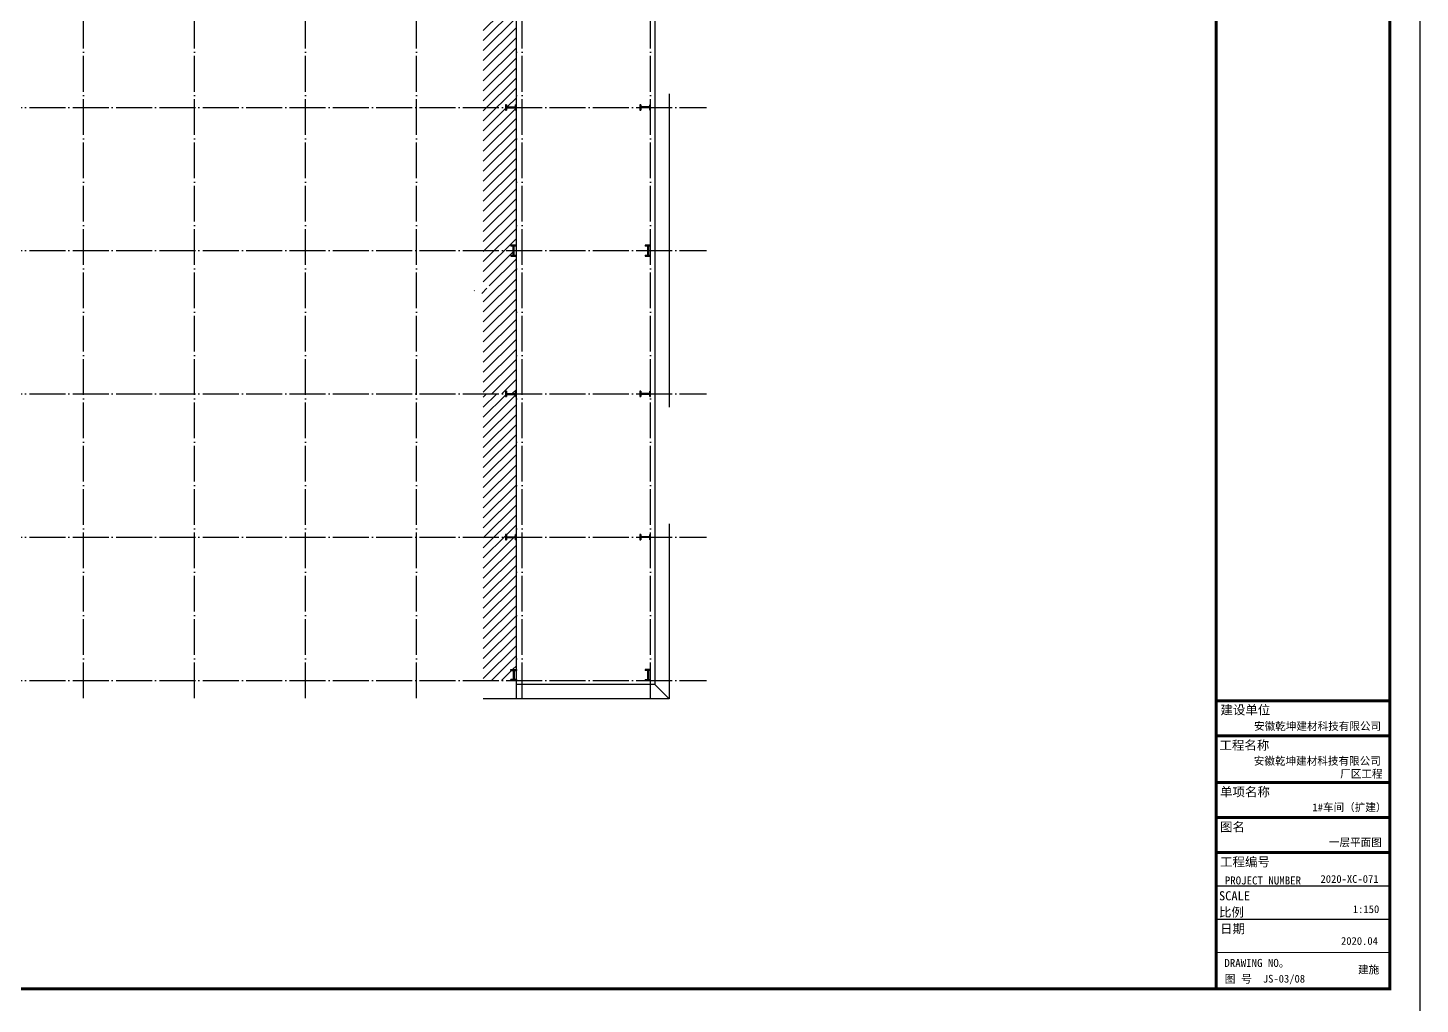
# Model space of a CAD drawing. Extents: x 4150464 to 4450492, y 75142 to 874437.
# Drawn here: x 4372672 to 4450418, y 627296 to 681826 of the extents above; entities that cross this region are included whole.
import ezdxf

# ---------------------------------------------------------------- set-up
doc = ezdxf.new("R2010")
doc.units = 0
doc.header["$LTSCALE"] = 1000
doc.header["$MEASUREMENT"] = 0
doc.linetypes.add('DOTE', pattern=[2.42, 2, -0.2, 0.02, -0.2])
for name, color, linetype in [('COLUMN', 7, 'Continuous'), ('DOTE', 8, 'DOTE'), ('PUB_TEXT', 7, 'Continuous'), ('PUB_TITLE', 4, 'Continuous'), ('图框', 7, 'Continuous'), ('钢柱', 7, 'Continuous')]:
    doc.layers.add(name, color=color, linetype=linetype)
doc.styles.add('黑体', font='simhei.ttf')

# ---------------------------------------------------------------- blocks, each defined once
blk = doc.blocks.new('A$C23043752')
at = {"layer": 'COLUMN'}
blk.add_hatch(color=256, dxfattribs=at).paths.add_polyline_path([(0, 600), (0, 550), (125, 550), (125, 50), (0, 50), (0, 0), (300, 0), (300, 50), (175, 50), (175, 550), (300, 550), (300, 600)])
for p, q in [((0, 600), (0, 550)), ((300, 600), (0, 600)), ((125, 550), (0, 550)), ((0, 50), (125, 50)), ((0, 50), (0, 0)), ((0, 0), (300, 0)), ((125, 550), (125, 50)), ((175, 550), (175, 50)), ((300, 550), (175, 550)), ((175, 50), (300, 50)), ((300, 550), (300, 600)), ((300, 0), (300, 50))]:
    blk.add_line(p, q, dxfattribs=at)
blk = doc.blocks.new('A$C2E6C69CD')
at = {"layer": 'COLUMN', "xscale": -1, "rotation": 359.9999999999998}
blk.add_blockref('A$C23043752', (300, 0), dxfattribs=at)
blk.add_blockref('A$C23043752', (300, 0), dxfattribs=at)
blk = doc.blocks.new('A$C6F9B7E11')
blk.add_blockref('A$C2E6C69CD', (0, 0))
blk = doc.blocks.new('10')
for p, q in [((3620035, -220393), (3629554, -220393)), ((3620035, -222348), (3629557, -222348)), ((3620035, -224953), (3629591, -224953)), ((3620035, -226908), (3629591, -226908))]:
    blk.add_line(p, q)
at = {"layer": 'PUB_TITLE'}
blk.add_lwpolyline([(3429295, -238179), (3631425, -238179), (3631425, -95209), (3429295, -95209)], close=True, dxfattribs=at)
at = {"layer": 'PUB_TITLE', "const_width": 170}
blk.add_lwpolyline([(3433545, -236479), (3629725, -236479), (3629725, -96909), (3433545, -96909)], close=True, dxfattribs=at)
at = {"layer": '图框', "color": 4}
blk.add_line((3620035, -96909), (3620035, -236479), dxfattribs=at)
at = {"layer": '图框', "color": 0}
for p, q in [((3620035, -220393), (3629688, -220393)), ((3620035, -228863), (3629725, -228863))]:
    blk.add_line(p, q, dxfattribs=at)
at = {"layer": '图框', "color": 4}
for points, const_width in [([(3620035, -96909), (3620035, -236479)], 168), ([(3620035, -220393), (3629688, -220393)], 169), ([(3620035, -222348), (3629691, -222348)], 169), ([(3620035, -224953), (3629725, -224953)], 169), ([(3620035, -226908), (3629725, -226908)], 169), ([(3620035, -228863), (3629725, -228863)], 169), ([(3620035, -230731), (3629725, -230731)], 68.6), ([(3620035, -232596), (3629725, -232596)], 68.6), ([(3620035, -234447), (3629725, -234447)], 68.6)]:
    blk.add_lwpolyline(points, dxfattribs=dict(at, const_width=const_width))
at = {"layer": '图框', "color": 4, "const_width": 168}
blk.add_lwpolyline([(3620035, -96909), (3629725, -96909), (3629725, -236479), (3620035, -236479)], close=True, dxfattribs=at)
at = {"layer": '图框', "color": 0, "const_width": 68.6}
for points in [[(3620035, -220393), (3629688, -220393)], [(3620035, -228863), (3629725, -228863)]]:
    blk.add_lwpolyline(points, dxfattribs=at)
at = {"layer": 'PUB_TEXT', "style": '黑体'}
for s, p in [('安徽乾坤建材科技有限公司', (3622151, -222024)), ('安徽乾坤建材科技有限公司', (3622135, -223968)), ('厂区工程', (3626960, -224685)), ('1#车间（扩建）', (3625409, -226559)), ('一层平面图', (3626329, -228510)), ('2020-XC-071', (3625861, -230560)), ('1:150', (3627667, -232246)), ('2020.04', (3627005, -234021)), ('建施', (3627960, -235620)), ('JS-03/08', (3622641, -236131))]:
    blk.add_text(s, height=433.5, dxfattribs=at).set_placement(p)
at = {"layer": '图框', "color": 4, "style": '黑体'}
for s, height, p in [('建设单位', 510, (3620275, -221152)), ('工程名称', 510, (3620219, -223127)), ('单项名称', 510, (3620253, -225733)), ('图名', 510, (3620253, -227688)), ('工程编号', 510, (3620253, -229643)), ('SCALE', 510, (3620191, -231537)), ('比例', 510, (3620191, -232450)), ('日期', 510, (3620253, -233375)), ('DRAWING NO。', 447, (3620492, -235256)), ('图 号', 447, (3620507, -236149))]:
    blk.add_text(s, height=height, dxfattribs=at).set_placement(p)
at = {"layer": '图框', "color": 0, "style": '黑体'}
blk.add_text('PROJECT NUMBER', height=447, dxfattribs=at).set_placement((3620518, -230650))

msp = doc.modelspace()

# ---------------------------------------------------------------- hatches: boundary and pattern name
h = msp.add_hatch()
h.set_pattern_fill('ANSI31', color=252, scale=250, style=0)
h.set_pattern_definition([(45, (0, 0), (-280.633004, 280.633004), [])])
h.paths.add_polyline_path([(4399949, 653231), (4399899, 653231), (4399899, 653356), (4399399, 653356), (4399399, 653231), (4399349, 653231), (4399349, 653381), (4398105, 653381), (4398105, 645381), (4399649, 645381), (4399649, 645431), (4399774, 645431), (4399774, 645931), (4399649, 645931), (4399649, 645981), (4399949, 645981)])
h.paths.add_polyline_path([(4399766, 645619, -1), (4399616, 645619, -1)], flags=16)
h.paths.add_polyline_path([(4277629, 693381), (4272599, 693381), (4272599, 693331), (4272474, 693331), (4272474, 692831), (4272599, 692831), (4272599, 692781), (4272299, 692781), (4272299, 690610), (4277629, 690610)])
h.paths.add_polyline_path([(4272546, 693144, -1), (4272696, 693144, -1)], flags=16)
h.paths.add_polyline_path([(4283079, 693381), (4279949, 693381), (4279949, 693331), (4279824, 693331), (4279824, 692831), (4279949, 692831), (4279949, 692781), (4279649, 692781), (4279649, 692831), (4279774, 692831), (4279774, 693331), (4279649, 693331), (4279649, 693381), (4277629, 693381), (4277629, 690610), (4283079, 690610)])
h.paths.add_polyline_path([(4399949, 661231), (4399899, 661231), (4399899, 661356), (4399399, 661356), (4399399, 661231), (4399349, 661231), (4399349, 661381), (4398105, 661381), (4398105, 653381), (4399349, 653381), (4399349, 653531), (4399399, 653531), (4399399, 653406), (4399899, 653406), (4399899, 653531), (4399949, 653531), (4399949, 655881), (4399949, 658881)])
h.paths.add_polyline_path([(4282853, 692239), (4284546, 692239), (4284546, 692909), (4282853, 692909)], flags=9)
h = msp.add_hatch()
h.set_pattern_fill('ANSI31', color=252, scale=250, angle=360, style=0)
h.set_pattern_definition([(45, (819536, 867522.56), (-280.633004, 280.633004), [])])
h.paths.add_polyline_path([(4399949, 674881), (4399949, 677231), (4399899, 677231), (4399899, 677356), (4399399, 677356), (4399399, 677231), (4399349, 677231), (4399349, 677381), (4398105, 677381), (4398105, 669381), (4399774, 669381), (4399774, 669631), (4399649, 669631), (4399649, 669681), (4399949, 669681), (4399949, 671881)])
h.paths.add_polyline_path([(4399949, 669081), (4399649, 669081), (4399649, 669131), (4399774, 669131), (4399774, 669381), (4398105, 669381), (4398105, 667527), (4398630, 667336), (4397580, 667151), (4398105, 666965), (4398105, 661381), (4399349, 661381), (4399349, 661531), (4399399, 661531), (4399399, 661406), (4399899, 661406), (4399899, 661531), (4399949, 661531), (4399949, 663881), (4399949, 666881)])
h.paths.add_polyline_path([(4399949, 685231), (4399899, 685231), (4399899, 685356), (4399399, 685356), (4399399, 685231), (4399349, 685231), (4399349, 685381), (4398105, 685381), (4398105, 677381), (4399349, 677381), (4399349, 677531), (4399399, 677531), (4399399, 677406), (4399899, 677406), (4399899, 677531), (4399949, 677531), (4399949, 678881)])

# ---------------------------------------------------------------- linework, layer by layer
at = {"color": 0}
for p, q in [((4408489, 678131), (4408489, 660631)), ((4408489, 654131), (4408489, 644341)), ((4408489, 644341), (4407689, 645141)), ((4408489, 644341), (4398105, 644341))]:
    msp.add_line(p, q, dxfattribs=at)
msp.add_lwpolyline([(4272059, 752841), (4407689, 752841), (4407689, 645141), (4399949, 645141), (4399949, 693381), (4272059, 693381), (4272059, 752841)], dxfattribs=at)
at = {"layer": 'DOTE'}
for p, q in [((4375779, 644381), (4375779, 755101)), ((4381979, 644381), (4381979, 755101)), ((4388179, 644381), (4388179, 755101)), ((4394379, 644381), (4394379, 755101)), ((4400279, 644381), (4400279, 755101)), ((4407449, 644381), (4407449, 755101))]:
    msp.add_line(p, q, dxfattribs=at)
at = {"layer": 'DOTE', "linetype": 'DOTE'}
for p, q in [((4399949, 644381), (4399949, 693381)), ((4268709, 677381), (4410559, 677381)), ((4268709, 669381), (4410559, 669381)), ((4268709, 661381), (4410559, 661381)), ((4268709, 653381), (4410559, 653381)), ((4268709, 645381), (4410559, 645381))]:
    msp.add_line(p, q, dxfattribs=at)

# ---------------------------------------------------------------- block references
at = {"color": 0}
msp.add_blockref('10', (818992, 864631), dxfattribs=at)
msp.add_blockref('10', (818992, 864631), dxfattribs=at)
at = {"layer": '钢柱', "ltscale": 1000, "xscale": -1}
for p, rotation in [((4399949, 677531), 90), ((4406849, 677231), 270), ((4399649, 669681), 180), ((4399949, 661531), 90), ((4406849, 661231), 270), ((4399949, 653531), 90), ((4406849, 653231), 270)]:
    msp.add_blockref('A$C6F9B7E11', p, dxfattribs=dict(at, rotation=rotation))
for p in [(4407449, 669081), (4407449, 645381)]:
    msp.add_blockref('A$C6F9B7E11', p, dxfattribs=at)
at = {"layer": '钢柱', "ltscale": 1000}
msp.add_blockref('A$C6F9B7E11', (4399649, 645381), dxfattribs=at)

doc.saveas('drawing.dxf')
